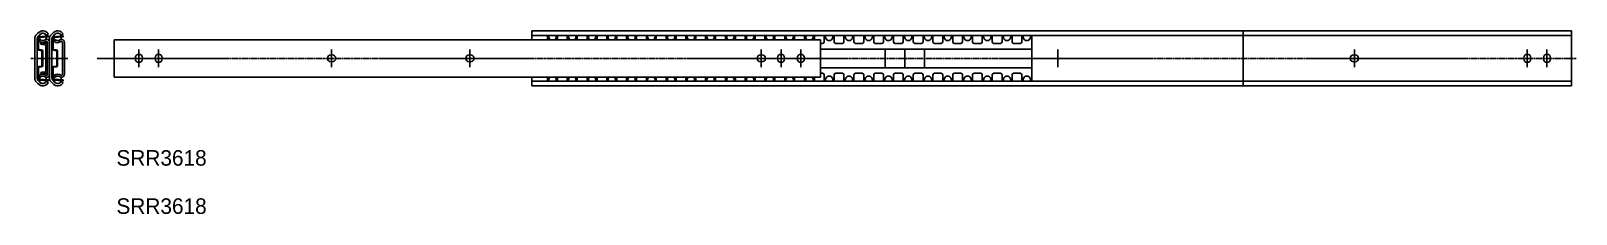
# Model space of a CAD drawing. Extents: x -45 to 948, y 10 to 128.
import ezdxf

# ---------------------------------------------------------------- set-up
doc = ezdxf.new("R2010")
doc.units = 0
doc.linetypes.add('CENTER', pattern=[2, 1.25, -0.25, 0.25, -0.25])
doc.layers.get('0').update_dxf_attribs({"linetype": 'CONTINUOUS'})
doc.layers.add('CENTER', color=1, linetype='CENTER')

msp = doc.modelspace()

# ---------------------------------------------------------------- linework, layer by layer
at = {"color": 7, "linetype": 'CONTINUOUS'}
for p, q in [((-42.48, 110), (-42.48, 123)), ((-42.48, 110), (-42.48, 123)), ((-41.74, 124.9), (-40.47, 126.27)), ((-40.96, 110), (-40.96, 122.41)), ((-40.7, 116.15), (-40.7, 122.94)), ((-40.21, 124.3), (-39.35, 125.23)), ((-40.1, 116.15), (-40.1, 122.94)), ((-39.79, 123.93), (-33.76, 124.5)), ((-39.74, 123.33), (-33.7, 123.9)), ((-39.69, 120.95), (-38.72, 121.8)), ((-38.81, 119.16), (-38.19, 120.22)), ((-37.2, 120.04), (-36.08, 120)), ((-34.92, 124.8), (-33.68, 125.69)), ((-34.25, 110), (-34.25, 120.24)), ((-34.25, 110), (-34.25, 120.24)), ((-33.7, 124.5), (-33.7, 123.9)), ((-32.98, 110), (-32.98, 123)), ((-32.98, 110), (-32.98, 123)), ((-32.98, 110), (-32.98, 120.24)), ((-32.98, 110), (-32.98, 120.24)), ((-32.98, 110), (-32.98, 120.24)), ((-32.24, 124.9), (-30.97, 126.27)), ((-31.46, 110), (-31.46, 122.41)), ((-31.2, 116.15), (-31.2, 122.94)), ((-30.71, 124.3), (-29.85, 125.23)), ((-30.6, 116.15), (-30.6, 122.94)), ((-30.29, 123.93), (-24.26, 124.5)), ((-30.24, 123.33), (-24.2, 123.9)), ((-30.19, 120.95), (-29.22, 121.8)), ((-25.42, 124.8), (-24.18, 125.69)), ((-24.75, 110), (-24.75, 120.24)), ((-24.75, 110), (-24.75, 120.24)), ((-24.2, 124.5), (-24.2, 123.9)), ((-23.48, 110), (-23.48, 120.24)), ((8.5, 122), (462.5, 122)), ((8.5, 98), (8.5, 122)), ((277.02, 127.65), (734.02, 127.65)), ((277.02, 122), (277.02, 127.65)), ((277.02, 124.65), (287.02, 124.65)), ((287.02, 124.65), (598.22, 124.65)), ((287.02, 124.65), (287.02, 122)), ((293.42, 122), (293.42, 124.65)), ((299.72, 122), (299.72, 124.65)), ((306.12, 122), (306.12, 124.65)), ((312.42, 122), (312.42, 124.65)), ((318.82, 122), (318.82, 124.65)), ((325.12, 122), (325.12, 124.65)), ((331.52, 122), (331.52, 124.65)), ((337.82, 122), (337.82, 124.65)), ((344.22, 122), (344.22, 124.65)), ((350.52, 122), (350.52, 124.65)), ((356.92, 122), (356.92, 124.65)), ((363.22, 122), (363.22, 124.65)), ((369.62, 122), (369.62, 124.65)), ((375.92, 122), (375.92, 124.65)), ((382.32, 122), (382.32, 124.65)), ((388.62, 122), (388.62, 124.65)), ((395.02, 122), (395.02, 124.65)), ((401.32, 122), (401.32, 124.65)), ((407.72, 122), (407.72, 124.65)), ((414.02, 122), (414.02, 124.65)), ((420.42, 122), (420.42, 124.65)), ((426.72, 122), (426.72, 124.65)), ((433.12, 122), (433.12, 124.65)), ((439.42, 122), (439.42, 124.65)), ((445.82, 122), (445.82, 124.65)), ((452.12, 122), (452.12, 124.65)), ((458.52, 122), (458.52, 124.65)), ((462.5, 122), (462.5, 98)), ((462.5, 119.6), (463.82, 119.6)), ((464.82, 120.6), (464.82, 124.65)), ((471.22, 120.6), (471.22, 124.65)), ((474.37, 119.6), (472.22, 119.6)), ((474.37, 119.6), (476.52, 119.6)), ((477.52, 120.6), (477.52, 124.65)), ((483.92, 120.6), (483.92, 124.65)), ((487.07, 119.6), (484.92, 119.6)), ((487.07, 119.6), (489.22, 119.6)), ((490.22, 120.6), (490.22, 124.65)), ((496.62, 120.6), (496.62, 124.65)), ((499.77, 119.6), (497.62, 119.6)), ((499.77, 119.6), (501.92, 119.6)), ((502.92, 120.6), (502.92, 124.65)), ((509.32, 120.6), (509.32, 124.65)), ((512.47, 119.6), (510.32, 119.6)), ((512.47, 119.6), (514.62, 119.6)), ((515.62, 120.6), (515.62, 124.65)), ((522.02, 120.6), (522.02, 124.65)), ((525.17, 119.6), (523.02, 119.6)), ((525.17, 119.6), (527.32, 119.6)), ((528.32, 120.6), (528.32, 124.65)), ((534.72, 120.6), (534.72, 124.65)), ((537.87, 119.6), (535.72, 119.6)), ((537.87, 119.6), (540.02, 119.6)), ((541.02, 120.6), (541.02, 124.65)), ((547.42, 120.6), (547.42, 124.65)), ((550.57, 119.6), (548.42, 119.6)), ((550.57, 119.6), (552.72, 119.6)), ((553.72, 120.6), (553.72, 124.65)), ((560.12, 120.6), (560.12, 124.65)), ((563.27, 119.6), (561.12, 119.6)), ((563.27, 119.6), (565.42, 119.6)), ((566.42, 120.6), (566.42, 124.65)), ((572.82, 120.6), (572.82, 124.65)), ((575.97, 119.6), (573.82, 119.6)), ((575.97, 119.6), (578.12, 119.6)), ((579.12, 120.6), (579.12, 124.65)), ((585.52, 120.6), (585.52, 124.65)), ((588.67, 119.6), (586.52, 119.6)), ((590.82, 119.6), (588.67, 119.6)), ((591.82, 120.6), (591.82, 124.65)), ((598.22, 124.65), (598.22, 95.35)), ((598.22, 124.65), (734.02, 124.65)), ((734.02, 127.65), (945, 127.65)), ((734.02, 127.65), (734.02, 92.35)), ((945, 124.65), (734.02, 124.65)), ((945, 127.65), (945, 92.35)), ((-42.48, 110), (-42.48, 97)), ((-42.48, 110), (-42.48, 97)), ((-40.96, 110), (-40.96, 97.59)), ((-39.84, 115.16), (-38.25, 114.93)), ((-39.76, 115.75), (-38.16, 115.52)), ((-37.9, 110), (-37.9, 114.53)), ((-37.9, 110), (-37.9, 105.47)), ((-37.3, 110), (-37.3, 114.53)), ((-37.3, 110), (-37.3, 105.47)), ((-37.25, 118.84), (-36.12, 118.8)), ((-35.45, 110), (-35.45, 118.1)), ((-35.45, 110), (-35.45, 101.9)), ((-34.25, 113.72), (-34.25, 118.1)), ((-34.25, 110), (-34.25, 113.72)), ((-34.25, 110), (-34.25, 99.76)), ((-34.25, 110), (-34.25, 99.76)), ((-34.25, 110), (-34.25, 106.29)), ((-32.98, 110), (-32.98, 97)), ((-32.98, 110), (-32.98, 97)), ((-32.98, 110), (-32.98, 99.76)), ((-32.98, 110), (-32.98, 99.76)), ((-32.98, 110), (-32.98, 99.76)), ((-31.46, 110), (-31.46, 97.59)), ((-30.34, 115.16), (-28.75, 114.93)), ((-30.26, 115.75), (-28.66, 115.52)), ((-28.4, 110), (-28.4, 114.53)), ((-28.4, 110), (-28.4, 105.47)), ((-27.8, 110), (-27.8, 114.53)), ((-27.8, 110), (-27.8, 105.47)), ((-24.75, 113.72), (-24.75, 118.1)), ((-24.75, 110), (-24.75, 113.72)), ((-24.75, 110), (-24.75, 99.76)), ((-24.75, 110), (-24.75, 99.76)), ((-24.75, 110), (-24.75, 106.29)), ((-23.48, 110), (-23.48, 99.76)), ((148.6, 112.25), (147.8, 112.25)), ((237.5, 112.25), (236.7, 112.25)), ((424.8, 112.25), (424, 112.25)), ((598.22, 116), (462.5, 116)), ((805.9, 112.25), (805.1, 112.25)), ((-40.7, 103.85), (-40.7, 97.06)), ((-40.1, 103.85), (-40.1, 97.06)), ((-39.84, 104.84), (-38.25, 105.07)), ((-39.76, 104.25), (-38.16, 104.48)), ((-38.81, 100.84), (-38.19, 99.78)), ((-37.25, 101.16), (-36.12, 101.2)), ((-37.2, 99.96), (-36.08, 100)), ((-34.25, 106.29), (-34.25, 101.9)), ((-31.2, 103.85), (-31.2, 97.06)), ((-30.6, 103.85), (-30.6, 97.06)), ((-30.34, 104.84), (-28.75, 105.07)), ((-30.26, 104.25), (-28.66, 104.48)), ((-24.75, 106.29), (-24.75, 101.9)), ((598.22, 104), (462.5, 104)), ((463.82, 100.4), (462.5, 100.4)), ((464.82, 99.4), (464.82, 95.35)), ((471.22, 99.4), (471.22, 95.35)), ((472.22, 100.4), (474.37, 100.4)), ((476.52, 100.4), (474.37, 100.4)), ((477.52, 99.4), (477.52, 95.35)), ((483.92, 99.4), (483.92, 95.35)), ((484.92, 100.4), (487.07, 100.4)), ((489.22, 100.4), (487.07, 100.4)), ((490.22, 99.4), (490.22, 95.35)), ((496.62, 99.4), (496.62, 95.35)), ((497.62, 100.4), (499.77, 100.4)), ((501.92, 100.4), (499.77, 100.4)), ((502.92, 99.4), (502.92, 95.35)), ((509.32, 99.4), (509.32, 95.35)), ((510.32, 100.4), (512.47, 100.4)), ((514.62, 100.4), (512.47, 100.4)), ((515.62, 99.4), (515.62, 95.35)), ((522.02, 99.4), (522.02, 95.35)), ((523.02, 100.4), (525.17, 100.4)), ((527.32, 100.4), (525.17, 100.4)), ((528.32, 99.4), (528.32, 95.35)), ((534.72, 99.4), (534.72, 95.35)), ((535.72, 100.4), (537.87, 100.4)), ((540.02, 100.4), (537.87, 100.4)), ((541.02, 99.4), (541.02, 95.35)), ((547.42, 99.4), (547.42, 95.35)), ((548.42, 100.4), (550.57, 100.4)), ((552.72, 100.4), (550.57, 100.4)), ((553.72, 99.4), (553.72, 95.35)), ((560.12, 99.4), (560.12, 95.35)), ((561.12, 100.4), (563.27, 100.4)), ((565.42, 100.4), (563.27, 100.4)), ((566.42, 99.4), (566.42, 95.35)), ((572.82, 99.4), (572.82, 95.35)), ((573.82, 100.4), (575.97, 100.4)), ((578.12, 100.4), (575.97, 100.4)), ((579.12, 99.4), (579.12, 95.35)), ((585.52, 99.4), (585.52, 95.35)), ((586.52, 100.4), (588.67, 100.4)), ((588.67, 100.4), (590.82, 100.4)), ((591.82, 99.4), (591.82, 95.35)), ((805.1, 107.75), (805.9, 107.75)), ((-41.74, 95.1), (-40.47, 93.73)), ((-40.21, 95.7), (-39.35, 94.77)), ((-39.79, 96.07), (-33.76, 95.5)), ((-39.74, 96.67), (-33.7, 96.1)), ((-39.69, 99.05), (-38.72, 98.2)), ((-34.92, 95.2), (-33.68, 94.31)), ((-33.7, 95.5), (-33.7, 96.1)), ((-32.24, 95.1), (-30.97, 93.73)), ((-30.71, 95.7), (-29.85, 94.77)), ((-30.29, 96.07), (-24.26, 95.5)), ((-30.24, 96.67), (-24.2, 96.1)), ((-30.19, 99.05), (-29.22, 98.2)), ((-25.42, 95.2), (-24.18, 94.31)), ((-24.2, 95.5), (-24.2, 96.1)), ((462.5, 98), (8.5, 98)), ((277.02, 92.35), (277.02, 98)), ((277.02, 95.35), (287.02, 95.35)), ((734.02, 92.35), (277.02, 92.35)), ((287.02, 98), (287.02, 95.35)), ((287.02, 95.35), (598.22, 95.35)), ((293.42, 98), (293.42, 95.35)), ((299.72, 98), (299.72, 95.35)), ((306.12, 98), (306.12, 95.35)), ((312.42, 98), (312.42, 95.35)), ((318.82, 98), (318.82, 95.35)), ((325.12, 98), (325.12, 95.35)), ((331.52, 98), (331.52, 95.35)), ((337.82, 98), (337.82, 95.35)), ((344.22, 98), (344.22, 95.35)), ((350.52, 98), (350.52, 95.35)), ((356.92, 98), (356.92, 95.35)), ((363.22, 98), (363.22, 95.35)), ((369.62, 98), (369.62, 95.35)), ((375.92, 98), (375.92, 95.35)), ((382.32, 98), (382.32, 95.35)), ((388.62, 98), (388.62, 95.35)), ((395.02, 98), (395.02, 95.35)), ((401.32, 98), (401.32, 95.35)), ((407.72, 98), (407.72, 95.35)), ((414.02, 98), (414.02, 95.35)), ((420.42, 98), (420.42, 95.35)), ((426.72, 98), (426.72, 95.35)), ((433.12, 98), (433.12, 95.35)), ((439.42, 98), (439.42, 95.35)), ((445.82, 98), (445.82, 95.35)), ((452.12, 98), (452.12, 95.35)), ((458.52, 98), (458.52, 95.35)), ((598.22, 95.35), (734.02, 95.35)), ((734.02, 95.35), (945, 95.35)), ((945, 92.35), (734.02, 92.35))]:
    msp.add_line(p, q, dxfattribs=at)
for centre in [(-37.3, 123.75), (-27.8, 123.75), (-37.3, 96.25), (-27.8, 96.25)]:
    msp.add_circle(centre, 2.38, dxfattribs=at)
for centre, radius, start, end in [((-39.69, 123), 2.79, 137.2011, 179.9998), ((-38.17, 122.41), 2.79, 137.19709, 180.00343), ((-39.7, 122.94), 1, 95.3513, 179.9995), ((-37.3, 123.33), 4.32, 33.0728, 137.199), ((-39.7, 122.94), 0.4, 95.3581, 179.9987), ((-37.3, 123.75), 3.68, 229.50109, 310.91789), ((-37.3, 123.33), 2.8, 31.65078, 137.2018), ((-37.05, 123.74), 4.9, 249.0227, 267.7341), ((-37.3, 123.75), 2.41, 233.9298, 319.49143), ((-37.05, 123.74), 3.7, 252.1337, 267.7341), ((-36.15, 118.1), 1.9, 0, 87.73434), ((-34.98, 120.24), 2, 0, 104.11258), ((-34.98, 120.24), 0.73, 0.00933, 82.8914), ((-30.19, 123), 2.79, 137.2012, 179.9998), ((-28.67, 122.41), 2.79, 137.19641, 180.00469), ((-30.2, 122.94), 1, 95.3513, 179.9995), ((-27.8, 123.33), 4.32, 33.07207, 137.1988), ((-30.2, 122.94), 0.4, 95.3574, 179.9987), ((-27.8, 123.75), 3.68, 229.50217, 310.91789), ((-27.8, 123.33), 2.8, 31.64973, 137.2015), ((-27.8, 123.75), 2.41, 233.9299, 319.4979), ((-25.48, 120.24), 2, 0, 104.10787), ((-25.48, 120.24), 0.73, 0.01476, 82.89588), ((290.22, 123.8), 2.38, 159.07517, 229.13931), ((290.22, 123.8), 2.38, 310.86069, 20.92483), ((302.92, 123.8), 2.38, 159.07517, 229.13931), ((302.92, 123.8), 2.38, 310.86069, 20.92483), ((315.62, 123.8), 2.38, 159.07517, 229.13931), ((315.62, 123.8), 2.38, 310.86069, 20.92483), ((328.32, 123.8), 2.38, 159.07517, 229.13931), ((328.32, 123.8), 2.38, 310.86069, 20.92483), ((341.02, 123.8), 2.38, 159.07517, 229.13931), ((341.02, 123.8), 2.38, 310.86069, 20.92483), ((353.72, 123.8), 2.38, 159.07517, 229.13931), ((353.72, 123.8), 2.38, 310.86069, 20.92483), ((366.42, 123.8), 2.38, 159.07517, 229.13931), ((366.42, 123.8), 2.38, 310.86069, 20.92483), ((379.12, 123.8), 2.38, 159.07517, 229.13931), ((379.12, 123.8), 2.38, 310.86069, 20.92483), ((391.82, 123.8), 2.38, 159.07517, 229.13931), ((391.82, 123.8), 2.38, 310.86069, 20.92483), ((404.52, 123.8), 2.38, 159.07517, 229.13931), ((404.52, 123.8), 2.38, 310.86069, 20.92483), ((417.22, 123.8), 2.38, 159.07517, 229.13931), ((417.22, 123.8), 2.38, 310.86069, 20.92483), ((429.92, 123.8), 2.38, 159.07517, 229.13931), ((429.92, 123.8), 2.38, 310.86069, 20.92483), ((442.62, 123.8), 2.38, 159.07517, 229.13931), ((442.62, 123.8), 2.38, 310.86069, 20.92483), ((455.32, 123.8), 2.38, 159.07517, 229.13931), ((455.32, 123.8), 2.38, 310.86069, 20.92483), ((463.82, 120.6), 1, 270, 0), ((468.02, 123.8), 2.38, 159.07517, 20.92483), ((472.22, 120.6), 1, 180, 270), ((476.52, 120.6), 1, 270, 0), ((480.72, 123.8), 2.38, 159.07517, 20.92483), ((484.92, 120.6), 1, 180, 270), ((489.22, 120.6), 1, 270, 0), ((493.42, 123.8), 2.38, 159.07517, 20.92483), ((497.62, 120.6), 1, 180, 270), ((501.92, 120.6), 1, 270, 0), ((506.12, 123.8), 2.38, 159.07517, 20.92483), ((510.32, 120.6), 1, 180, 270), ((514.62, 120.6), 1, 270, 0), ((518.82, 123.8), 2.38, 159.07517, 20.92483), ((523.02, 120.6), 1, 180, 270), ((527.32, 120.6), 1, 270, 0), ((531.52, 123.8), 2.38, 159.07517, 20.92483), ((535.72, 120.6), 1, 180, 270), ((540.02, 120.6), 1, 270, 0), ((544.22, 123.8), 2.38, 159.07517, 20.92483), ((548.42, 120.6), 1, 180, 270), ((552.72, 120.6), 1, 270, 0), ((556.92, 123.8), 2.38, 159.07517, 20.92483), ((561.12, 120.6), 1, 180, 270), ((565.42, 120.6), 1, 270, 0), ((569.62, 123.8), 2.38, 159.07517, 20.92483), ((573.82, 120.6), 1, 180, 270), ((578.12, 120.6), 1, 270, 0), ((582.32, 123.8), 2.38, 159.07517, 20.92483), ((586.52, 120.6), 1, 180, 270), ((590.82, 120.6), 1, 270, 0), ((595.02, 123.8), 2.38, 159.07517, 20.92483), ((-39.7, 116.15), 1, 180, 261.8742), ((-39.7, 116.15), 0.4, 179.9987, 261.8919), ((-38.3, 114.53), 0.4, 0.0013, 81.8926), ((-38.3, 114.53), 1, 0, 81.8735), ((-36.15, 118.1), 0.7, 359.98424, 87.73957), ((-30.2, 116.15), 1, 180, 261.874), ((-30.2, 116.15), 0.4, 179.9987, 261.8926), ((-28.8, 114.53), 0.4, 0.0013, 81.893), ((-28.8, 114.53), 1, 0, 81.8732), ((24.4, 110.4), 2.25, 0, 180), ((24.4, 109.6), 2.25, 180, 0), ((37.1, 110.4), 2.25, 0, 180), ((37.1, 109.6), 2.25, 180, 0), ((147.8, 110), 2.25, 90, 270), ((148.6, 110), 2.25, 270, 90), ((236.7, 110), 2.25, 90, 270), ((237.5, 110), 2.25, 270, 90), ((424, 110), 2.25, 90, 270), ((424.8, 110), 2.25, 270, 90), ((437.1, 110.4), 2.25, 0, 180), ((437.1, 109.6), 2.25, 180, 0), ((449.8, 110.4), 2.25, 0, 180), ((449.8, 109.6), 2.25, 180, 0), ((805.1, 110), 2.25, 90, 270), ((805.9, 110), 2.25, 270, 90), ((916.6, 110.4), 2.25, 0, 180), ((916.6, 109.6), 2.25, 180, 0), ((929.3, 110.4), 2.25, 0, 180), ((929.3, 109.6), 2.25, 180, 0), ((-39.7, 103.85), 1, 98.1263, 179.9995), ((-39.7, 103.85), 0.4, 98.1049, 179.9987), ((-37.3, 96.25), 3.68, 49.08106, 130.49926), ((-37.05, 96.26), 4.9, 92.2659, 110.97679), ((-38.3, 105.47), 0.4, 278.1056, 0.0013), ((-37.05, 96.26), 3.7, 92.2659, 107.8664), ((-38.3, 105.47), 1, 278.1265, 0.0005), ((-36.15, 101.9), 0.7, 272.2681, 359.9995), ((-36.15, 101.9), 1.9, 272.2682, 0.0003), ((-34.98, 99.76), 2, 255.88773, 0.0003), ((-34.98, 99.76), 0.73, 277.11372, 359.98856), ((-30.2, 103.85), 1, 98.126, 179.9995), ((-30.2, 103.85), 0.4, 98.1052, 179.9987), ((-27.8, 96.25), 3.68, 49.08109, 130.4979), ((-28.8, 105.47), 0.4, 278.1054, 0.0013), ((-28.8, 105.47), 1, 278.1263, 0.0005), ((-25.48, 99.76), 2, 255.88972, 0.0003), ((-25.48, 99.76), 0.73, 277.1083, 0.0007), ((463.82, 99.4), 1, 0, 90), ((472.22, 99.4), 1, 90, 180), ((476.52, 99.4), 1, 0, 90), ((484.92, 99.4), 1, 90, 180), ((489.22, 99.4), 1, 0, 90), ((497.62, 99.4), 1, 90, 180), ((501.92, 99.4), 1, 0, 90), ((510.32, 99.4), 1, 90, 180), ((514.62, 99.4), 1, 0, 90), ((523.02, 99.4), 1, 90, 180), ((527.32, 99.4), 1, 0, 90), ((535.72, 99.4), 1, 90, 180), ((540.02, 99.4), 1, 0, 90), ((548.42, 99.4), 1, 90, 180), ((552.72, 99.4), 1, 0, 90), ((561.12, 99.4), 1, 90, 180), ((565.42, 99.4), 1, 0, 90), ((573.82, 99.4), 1, 90, 180), ((578.12, 99.4), 1, 0, 90), ((586.52, 99.4), 1, 90, 180), ((590.82, 99.4), 1, 0, 90), ((-39.69, 97), 2.79, 180, 222.8005), ((-38.17, 97.59), 2.79, 180, 222.8007), ((-39.7, 97.06), 1, 180, 264.6492), ((-37.3, 96.67), 4.32, 222.8006, 326.9272), ((-39.7, 97.06), 0.4, 179.9987, 264.6404), ((-37.3, 96.67), 2.8, 222.7996, 328.35066), ((-37.3, 96.25), 2.41, 40.50683, 126.0686), ((-30.19, 97), 2.79, 180, 222.8005), ((-28.67, 97.59), 2.79, 180, 222.8006), ((-30.2, 97.06), 1, 180, 264.6491), ((-27.8, 96.67), 4.32, 222.8007, 326.9282), ((-30.2, 97.06), 0.4, 179.9987, 264.6401), ((-27.8, 96.67), 2.8, 222.7998, 328.35219), ((-27.8, 96.25), 2.41, 40.5045, 126.0686), ((290.22, 96.2), 2.38, 130.86069, 200.92483), ((290.22, 96.2), 2.38, 339.07517, 49.13931), ((302.92, 96.2), 2.38, 130.86069, 200.92483), ((302.92, 96.2), 2.38, 339.07517, 49.13931), ((315.62, 96.2), 2.38, 130.86069, 200.92483), ((315.62, 96.2), 2.38, 339.07517, 49.13931), ((328.32, 96.2), 2.38, 130.86069, 200.92483), ((328.32, 96.2), 2.38, 339.07517, 49.13931), ((341.02, 96.2), 2.38, 130.86069, 200.92483), ((341.02, 96.2), 2.38, 339.07517, 49.13931), ((353.72, 96.2), 2.38, 130.86069, 200.92483), ((353.72, 96.2), 2.38, 339.07517, 49.13931), ((366.42, 96.2), 2.38, 130.86069, 200.92483), ((366.42, 96.2), 2.38, 339.07517, 49.13931), ((379.12, 96.2), 2.38, 130.86069, 200.92483), ((379.12, 96.2), 2.38, 339.07517, 49.13931), ((391.82, 96.2), 2.38, 130.86069, 200.92483), ((391.82, 96.2), 2.38, 339.07517, 49.13931), ((404.52, 96.2), 2.38, 130.86069, 200.92483), ((404.52, 96.2), 2.38, 339.07517, 49.13931), ((417.22, 96.2), 2.38, 130.86069, 200.92483), ((417.22, 96.2), 2.38, 339.07517, 49.13931), ((429.92, 96.2), 2.38, 130.86069, 200.92483), ((429.92, 96.2), 2.38, 339.07517, 49.13931), ((442.62, 96.2), 2.38, 130.86069, 200.92483), ((442.62, 96.2), 2.38, 339.07517, 49.13931), ((455.32, 96.2), 2.38, 130.86069, 200.92483), ((455.32, 96.2), 2.38, 339.07517, 49.13931), ((468.02, 96.2), 2.38, 339.07517, 200.92483), ((480.72, 96.2), 2.38, 339.07517, 200.92483), ((493.42, 96.2), 2.38, 339.07517, 200.92483), ((506.12, 96.2), 2.38, 339.07517, 200.92483), ((518.82, 96.2), 2.38, 339.07517, 200.92483), ((531.52, 96.2), 2.38, 339.07517, 200.92483), ((544.22, 96.2), 2.38, 339.07517, 200.92483), ((556.92, 96.2), 2.38, 339.07517, 200.92483), ((569.62, 96.2), 2.38, 339.07517, 200.92483), ((582.32, 96.2), 2.38, 339.07517, 200.92483), ((595.02, 96.2), 2.38, 339.07517, 200.92483)]:
    msp.add_arc(centre, radius, start, end, dxfattribs=at)
at = {"layer": 'CENTER', "color": 1, "linetype": 'CENTER'}
for p, q in [((-44.98, 110), (-20.98, 110)), ((948, 110), (-2.43, 110)), ((24.4, 104.35), (24.4, 115.65)), ((37.1, 104.35), (37.1, 115.65)), ((148.2, 104.35), (148.2, 115.65)), ((237.1, 104.35), (237.1, 115.65)), ((424.4, 104.35), (424.4, 115.65)), ((437.1, 104.35), (437.1, 115.65)), ((449.8, 104.35), (449.8, 115.65)), ((503.9, 104.35), (503.9, 115.65)), ((516.6, 104.35), (516.6, 115.65)), ((529.3, 104.35), (529.3, 115.65)), ((615, 104.35), (615, 115.65)), ((805.5, 104.35), (805.5, 115.65)), ((916.6, 104.35), (916.6, 115.65)), ((929.3, 104.35), (929.3, 115.65))]:
    msp.add_line(p, q, dxfattribs=at)

# ---------------------------------------------------------------- texts
at = {"color": 7, "linetype": 'CONTINUOUS'}
for p in [(10, 41), (10, 10)]:
    msp.add_text('SRR3618', height=10, dxfattribs=at).set_placement(p)

doc.saveas('drawing.dxf')
